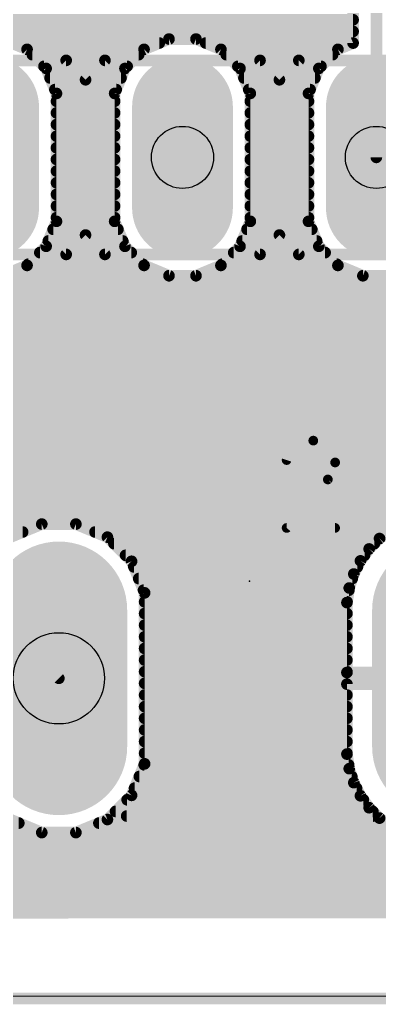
# Model space of a CAD drawing. Extents: x -0.1 to 57, y -0.1 to 41.
# Drawn here: x 32.99 to 37.7, y -0.09 to 12.8 of the extents above; entities that cross this region are included whole.
import ezdxf

# ---------------------------------------------------------------- set-up
doc = ezdxf.new("R2010")
doc.units = 0
for name, color, linetype in [('16', 175, 'CONTINUOUS'), ('17', 82, 'CONTINUOUS'), ('20', 30, 'CONTINUOUS'), ('21', 253, 'CONTINUOUS'), ('23', 7, 'CONTINUOUS'), ('44', 253, 'CONTINUOUS')]:
    doc.layers.add(name, color=color, linetype=linetype)

# ---------------------------------------------------------------- blocks, each defined once
blk = doc.blocks.new('LONGP100')
at = {"const_width": 1}
blk.add_lwpolyline([(-0.5, 0), (0.5, 0)], dxfattribs=at)
at = {"const_width": 0.5}
for points in [[(-0.5, 0.25, 1), (-0.5, -0.25)], [(0.5, -0.25, 1), (0.5, 0.25)]]:
    blk.add_lwpolyline(points, format="xyb", dxfattribs=at)

msp = doc.modelspace()

# ---------------------------------------------------------------- linework, layer by layer
at = {"layer": '16', "const_width": 0.1524}
for points in [[(37.3552, 15.2777), (37.3552, 12.4964)], [(37.66, 11), (37.66, 15.1514)], [(2.8048, 12.8016), (37.3552, 12.8016)], [(30.1466, 12.6492), (37.3552, 12.6492)], [(33.0836, 12.4141), (32.7568, 12.5494)], [(32.8838, 12.4968), (34.8162, 12.4968)], [(34.9432, 12.5494), (34.6164, 12.4141)], [(35.2968, 12.5494), (34.9432, 12.5494)], [(35.6236, 12.4141), (35.2968, 12.5494)], [(35.4238, 12.4968), (37.3552, 12.4968)], [(37.3552, 12.4964), (37.1564, 12.4141)], [(33.3337, 12.164), (33.0836, 12.4141)], [(33.1532, 12.3444), (34.5468, 12.3444)], [(34.6164, 12.4141), (34.3663, 12.164)], [(35.8737, 12.164), (35.6236, 12.4141)], [(35.6932, 12.3444), (37.0868, 12.3444)], [(37.1564, 12.4141), (36.9063, 12.164)], [(33.3056, 12.192), (34.3944, 12.192)], [(35.8456, 12.192), (36.9344, 12.192)], [(33.469, 11.8372), (33.3337, 12.164)], [(33.3852, 12.0396), (34.3148, 12.0396)], [(34.3663, 12.164), (34.231, 11.8372)], [(36.009, 11.8372), (35.8737, 12.164)], [(35.9252, 12.0396), (36.8548, 12.0396)], [(36.9063, 12.164), (36.771, 11.8372)], [(33.4483, 11.8872), (34.2517, 11.8872)], [(33.469, 10.1628), (33.469, 11.8372)], [(34.231, 11.8372), (34.231, 10.1628)], [(35.9883, 11.8872), (36.7917, 11.8872)], [(36.009, 10.1628), (36.009, 11.8372)], [(36.771, 11.8372), (36.771, 10.1628)], [(33.469, 11.7348), (34.231, 11.7348)], [(36.009, 11.7348), (36.771, 11.7348)], [(33.469, 11.5824), (34.231, 11.5824)], [(36.009, 11.5824), (36.771, 11.5824)], [(33.469, 11.43), (34.231, 11.43)], [(36.009, 11.43), (36.771, 11.43)], [(33.469, 11.2776), (34.231, 11.2776)], [(36.009, 11.2776), (36.771, 11.2776)], [(33.469, 11.1252), (34.231, 11.1252)], [(36.009, 11.1252), (36.771, 11.1252)], [(33.469, 10.9728), (34.231, 10.9728)], [(36.009, 10.9728), (36.771, 10.9728)], [(33.469, 10.8204), (34.231, 10.8204)], [(36.009, 10.8204), (36.771, 10.8204)], [(33.469, 10.668), (34.231, 10.668)], [(36.009, 10.668), (36.771, 10.668)], [(33.469, 10.5156), (34.231, 10.5156)], [(36.009, 10.5156), (36.771, 10.5156)], [(33.469, 10.3632), (34.231, 10.3632)], [(36.009, 10.3632), (36.771, 10.3632)], [(33.3337, 9.836), (33.469, 10.1628)], [(33.469, 10.2108), (34.231, 10.2108)], [(34.231, 10.1628), (34.3663, 9.836)], [(35.8737, 9.836), (36.009, 10.1628)], [(36.009, 10.2108), (36.771, 10.2108)], [(36.771, 10.1628), (36.9063, 9.836)], [(33.4258, 10.0584), (34.2742, 10.0584)], [(35.9658, 10.0584), (36.8142, 10.0584)], [(33.3626, 9.906), (34.3374, 9.906)], [(35.9026, 9.906), (36.8774, 9.906)], [(33.0836, 9.5859), (33.3337, 9.836)], [(33.2512, 9.7536), (34.4488, 9.7536)], [(34.3663, 9.836), (34.6164, 9.5859)], [(35.6236, 9.5859), (35.8737, 9.836)], [(35.7912, 9.7536), (36.9888, 9.7536)], [(36.9063, 9.836), (37.1564, 9.5859)], [(33.0988, 9.6012), (34.6012, 9.6012)], [(35.6388, 9.6012), (37.1412, 9.6012)], [(32.7568, 9.4506), (33.0836, 9.5859)], [(34.6164, 9.5859), (34.9432, 9.4506)], [(35.2968, 9.4506), (35.6236, 9.5859)], [(37.1564, 9.5859), (37.4832, 9.4506)], [(30.478, 9.4488), (47.3456, 9.4488)], [(34.9432, 9.4506), (35.2968, 9.4506)], [(37.4832, 9.4506), (37.8368, 9.4506)], [(27.8048, 9.2964), (47.3456, 9.2964)], [(27.8048, 9.144), (47.3456, 9.144)], [(27.8048, 8.9916), (47.3456, 8.9916)], [(27.8048, 8.8392), (47.3456, 8.8392)], [(27.8048, 8.6868), (47.3456, 8.6868)], [(27.8048, 8.5344), (47.3456, 8.5344)], [(27.8048, 8.382), (47.2304, 8.382)], [(27.8048, 8.2296), (47.078, 8.2296)], [(27.8048, 8.0772), (46.9256, 8.0772)], [(27.8048, 7.9248), (46.7732, 7.9248)], [(27.8048, 7.7724), (46.6208, 7.7724)], [(27.8048, 7.62), (46.4684, 7.62)], [(27.8048, 7.4676), (45.4898, 7.4676)], [(27.8048, 7.3152), (45.3374, 7.3152)], [(27.8048, 7.1628), (45.185, 7.1628)], [(27.8048, 7.0104), (45.111, 7.0104)], [(27.8048, 6.858), (45.111, 6.858)], [(27.8376, 6.7056), (45.111, 6.7056)], [(27.99, 6.5532), (45.111, 6.5532)], [(28.1424, 6.4008), (45.111, 6.4008)], [(28.2948, 6.2484), (38.1425, 6.2484)], [(33.2764, 6.1999), (32.8633, 6.0288)], [(33.7236, 6.1999), (33.2764, 6.1999)], [(34.1367, 6.0288), (33.7236, 6.1999)], [(37.8577, 6.1241), (37.7016, 6.0107)], [(28.4472, 6.096), (33.0256, 6.096)], [(33.9744, 6.096), (37.819, 6.096)], [(34.4528, 5.7126), (34.1367, 6.0288)], [(37.7016, 6.0107), (37.5652, 5.8743)], [(34.2219, 5.9436), (37.6345, 5.9436)], [(37.5652, 5.8743), (37.4518, 5.7183)], [(34.3743, 5.7912), (37.5048, 5.7912)], [(34.6239, 5.2995), (34.4528, 5.7126)], [(34.4834, 5.6388), (37.4113, 5.6388)], [(37.4518, 5.7183), (37.3642, 5.5464)], [(34.5465, 5.4864), (37.3447, 5.4864)], [(37.3642, 5.5464), (37.3046, 5.3629)], [(33.5, 4.1806), (32.2958, 5.3848)], [(37.3046, 5.3629), (37.2745, 5.1724)], [(34.6097, 5.334), (37.3, 5.334)], [(34.6239, 3.0617), (34.6239, 5.2995)], [(34.6239, 5.1816), (37.2759, 5.1816)], [(37.2745, 5.1724), (37.2744, 4.2568)], [(34.6239, 5.0292), (37.2745, 5.0292)], [(34.6239, 4.8768), (37.2745, 4.8768)], [(34.6239, 4.7244), (37.2745, 4.7244)], [(34.6239, 4.572), (37.2745, 4.572)], [(34.6239, 4.4196), (37.2745, 4.4196)], [(34.6239, 4.2672), (37.2745, 4.2672)], [(37.2744, 4.2568), (38.4238, 4.2568)], [(34.6239, 4.1148), (38.4238, 4.1148)], [(38.4238, 4.1044), (37.2745, 4.1044)], [(37.2745, 4.1044), (37.2745, 3.1888)], [(34.6239, 3.9624), (37.2745, 3.9624)], [(34.6239, 3.81), (37.2745, 3.81)], [(34.6239, 3.6576), (37.2745, 3.6576)], [(34.6239, 3.5052), (37.2745, 3.5052)], [(34.6239, 3.3528), (37.2745, 3.3528)], [(34.6239, 3.2004), (37.2745, 3.2004)], [(37.2745, 3.1888), (37.3046, 2.9983)], [(34.4528, 2.6486), (34.6239, 3.0617)], [(34.6183, 3.048), (37.2968, 3.048)], [(34.5552, 2.8956), (37.338, 2.8956)], [(37.3046, 2.9983), (37.3642, 2.8148)], [(37.3642, 2.8148), (37.4518, 2.6429)], [(34.1367, 2.3324), (34.4528, 2.6486)], [(34.492, 2.7432), (37.4007, 2.7432)], [(37.4518, 2.6429), (37.5652, 2.4869)], [(34.3951, 2.5908), (37.4897, 2.5908)], [(34.2427, 2.4384), (37.6137, 2.4384)], [(37.5652, 2.4869), (37.7016, 2.3505)], [(24.2097, 2.286), (32.9754, 2.286)], [(32.8633, 2.3324), (33.2764, 2.1613)], [(33.7236, 2.1613), (34.1367, 2.3324)], [(34.0246, 2.286), (37.7903, 2.286)], [(37.7016, 2.3505), (37.8577, 2.2371)], [(23.9215, 2.1336), (38.0784, 2.1336)], [(33.2764, 2.1613), (33.7236, 2.1613)], [(1.0922, 1.9812), (55.8411, 1.9812)], [(1.0922, 1.8288), (55.8409, 1.8288)], [(1.0922, 1.6764), (55.8406, 1.6764)], [(1.0922, 1.524), (55.8403, 1.524)], [(1.0922, 1.3716), (55.8401, 1.3716)], [(1.0922, 1.2192), (55.8398, 1.2192)], [(55.8397, 1.1265), (1.0922, 1.0929)]]:
    msp.add_lwpolyline(points, dxfattribs=at)
at = {"layer": '16', "const_width": 0.0762}
for points in [[(37.3552, 12.7635, 1), (37.3552, 12.8397)], [(37.3552, 12.6111, 1), (37.3552, 12.6873)], [(34.8162, 12.4587, 1), (34.8162, 12.5349)], [(34.9432, 12.5875, 1), (34.9432, 12.5113)], [(34.9577, 12.5142, 1), (34.9286, 12.5846)], [(35.3114, 12.5846, 1), (35.2823, 12.5142)], [(35.2968, 12.5113, 1), (35.2968, 12.5875)], [(35.4238, 12.5349, 1), (35.4238, 12.4587)], [(37.3171, 12.4964, 1), (37.3933, 12.4964)], [(37.3698, 12.4612, 1), (37.3406, 12.5316)], [(37.3552, 12.4587, 1), (37.3552, 12.5349)], [(33.1105, 12.441, 1), (33.0566, 12.3871)], [(33.069, 12.3789, 1), (33.0982, 12.4493)], [(33.1532, 12.3825, 1), (33.1532, 12.3063)], [(34.5468, 12.3063, 1), (34.5468, 12.3825)], [(34.6018, 12.4493, 1), (34.631, 12.3789)], [(34.6434, 12.3871, 1), (34.5895, 12.441)], [(35.6505, 12.441, 1), (35.5966, 12.3871)], [(35.609, 12.3789, 1), (35.6382, 12.4493)], [(35.6932, 12.3825, 1), (35.6932, 12.3063)], [(37.0868, 12.3063, 1), (37.0868, 12.3825)], [(37.1418, 12.4493, 1), (37.171, 12.3789)], [(37.1834, 12.3871, 1), (37.1295, 12.441)], [(33.3056, 12.2301, 1), (33.3056, 12.1539)], [(34.3944, 12.1539, 1), (34.3944, 12.2301)], [(35.8456, 12.2301, 1), (35.8456, 12.1539)], [(36.9344, 12.1539, 1), (36.9344, 12.2301)], [(33.3689, 12.1786, 1), (33.2985, 12.1494)], [(33.3067, 12.137, 1), (33.3606, 12.1909)], [(33.3852, 12.0777, 1), (33.3852, 12.0015)], [(34.3148, 12.0015, 1), (34.3148, 12.0777)], [(34.3394, 12.1909, 1), (34.3933, 12.137)], [(34.4015, 12.1494, 1), (34.3311, 12.1786)], [(35.9089, 12.1786, 1), (35.8385, 12.1494)], [(35.8467, 12.137, 1), (35.9006, 12.1909)], [(35.9252, 12.0777, 1), (35.9252, 12.0015)], [(36.8548, 12.0015, 1), (36.8548, 12.0777)], [(36.8794, 12.1909, 1), (36.9333, 12.137)], [(36.9415, 12.1494, 1), (36.8711, 12.1786)], [(33.4483, 11.9253, 1), (33.4483, 11.8491)], [(33.5071, 11.8372, 1), (33.4309, 11.8372)], [(33.4338, 11.8227, 1), (33.5042, 11.8518)], [(34.2691, 11.8372, 1), (34.1929, 11.8372)], [(34.1958, 11.8518, 1), (34.2662, 11.8227)], [(34.2517, 11.8491, 1), (34.2517, 11.9253)], [(35.9883, 11.9253, 1), (35.9883, 11.8491)], [(36.0471, 11.8372, 1), (35.9709, 11.8372)], [(35.9738, 11.8227, 1), (36.0442, 11.8518)], [(36.8091, 11.8372, 1), (36.7329, 11.8372)], [(36.7358, 11.8518, 1), (36.8062, 11.8227)], [(36.7917, 11.8491, 1), (36.7917, 11.9253)], [(33.469, 11.7729, 1), (33.469, 11.6967)], [(34.231, 11.6967, 1), (34.231, 11.7729)], [(36.009, 11.7729, 1), (36.009, 11.6967)], [(36.771, 11.6967, 1), (36.771, 11.7729)], [(33.469, 11.6205, 1), (33.469, 11.5443)], [(34.231, 11.5443, 1), (34.231, 11.6205)], [(36.009, 11.6205, 1), (36.009, 11.5443)], [(36.771, 11.5443, 1), (36.771, 11.6205)], [(33.469, 11.4681, 1), (33.469, 11.3919)], [(34.231, 11.3919, 1), (34.231, 11.4681)], [(36.009, 11.4681, 1), (36.009, 11.3919)], [(36.771, 11.3919, 1), (36.771, 11.4681)], [(33.469, 11.3157, 1), (33.469, 11.2395)], [(34.231, 11.2395, 1), (34.231, 11.3157)], [(36.009, 11.3157, 1), (36.009, 11.2395)], [(36.771, 11.2395, 1), (36.771, 11.3157)], [(33.469, 11.1633, 1), (33.469, 11.0871)], [(34.231, 11.0871, 1), (34.231, 11.1633)], [(36.009, 11.1633, 1), (36.009, 11.0871)], [(36.771, 11.0871, 1), (36.771, 11.1633)], [(33.469, 11.0109, 1), (33.469, 10.9347)], [(34.231, 10.9347, 1), (34.231, 11.0109)], [(36.009, 11.0109, 1), (36.009, 10.9347)], [(36.771, 10.9347, 1), (36.771, 11.0109)], [(37.6219, 11, 1), (37.6981, 11)], [(33.469, 10.8585, 1), (33.469, 10.7823)], [(34.231, 10.7823, 1), (34.231, 10.8585)], [(36.009, 10.8585, 1), (36.009, 10.7823)], [(36.771, 10.7823, 1), (36.771, 10.8585)], [(33.469, 10.7061, 1), (33.469, 10.6299)], [(34.231, 10.6299, 1), (34.231, 10.7061)], [(36.009, 10.7061, 1), (36.009, 10.6299)], [(36.771, 10.6299, 1), (36.771, 10.7061)], [(33.469, 10.5537, 1), (33.469, 10.4775)], [(34.231, 10.4775, 1), (34.231, 10.5537)], [(36.009, 10.5537, 1), (36.009, 10.4775)], [(36.771, 10.4775, 1), (36.771, 10.5537)], [(33.469, 10.4013, 1), (33.469, 10.3251)], [(34.231, 10.3251, 1), (34.231, 10.4013)], [(36.009, 10.4013, 1), (36.009, 10.3251)], [(36.771, 10.3251, 1), (36.771, 10.4013)], [(33.469, 10.2489, 1), (33.469, 10.1727)], [(33.4309, 10.1628, 1), (33.5071, 10.1628)], [(33.5042, 10.1482, 1), (33.4338, 10.1773)], [(34.2662, 10.1773, 1), (34.1958, 10.1482)], [(34.1929, 10.1628, 1), (34.2691, 10.1628)], [(34.231, 10.1727, 1), (34.231, 10.2489)], [(36.009, 10.2489, 1), (36.009, 10.1727)], [(35.9709, 10.1628, 1), (36.0471, 10.1628)], [(36.0442, 10.1482, 1), (35.9738, 10.1773)], [(36.8062, 10.1773, 1), (36.7358, 10.1482)], [(36.7329, 10.1628, 1), (36.8091, 10.1628)], [(36.771, 10.1727, 1), (36.771, 10.2489)], [(33.4258, 10.0965, 1), (33.4258, 10.0203)], [(34.2742, 10.0203, 1), (34.2742, 10.0965)], [(35.9658, 10.0965, 1), (35.9658, 10.0203)], [(36.8142, 10.0203, 1), (36.8142, 10.0965)], [(33.3626, 9.9441, 1), (33.3626, 9.8679)], [(34.3374, 9.8679, 1), (34.3374, 9.9441)], [(35.9026, 9.9441, 1), (35.9026, 9.8679)], [(36.8774, 9.8679, 1), (36.8774, 9.9441)], [(33.2512, 9.7917, 1), (33.2512, 9.7155)], [(33.2985, 9.8506, 1), (33.3689, 9.8214)], [(33.3606, 9.8091, 1), (33.3067, 9.863)], [(34.3933, 9.863, 1), (34.3394, 9.8091)], [(34.3311, 9.8214, 1), (34.4015, 9.8506)], [(34.4488, 9.7155, 1), (34.4488, 9.7917)], [(35.7912, 9.7917, 1), (35.7912, 9.7155)], [(35.8385, 9.8506, 1), (35.9089, 9.8214)], [(35.9006, 9.8091, 1), (35.8467, 9.863)], [(36.9333, 9.863, 1), (36.8794, 9.8091)], [(36.8711, 9.8214, 1), (36.9415, 9.8506)], [(36.9888, 9.7155, 1), (36.9888, 9.7917)], [(33.0988, 9.6393, 1), (33.0988, 9.5631)], [(34.6012, 9.5631, 1), (34.6012, 9.6393)], [(35.6388, 9.6393, 1), (35.6388, 9.5631)], [(37.1412, 9.5631, 1), (37.1412, 9.6393)], [(33.0566, 9.6129, 1), (33.1105, 9.559)], [(33.0982, 9.5507, 1), (33.069, 9.6211)], [(34.631, 9.6211, 1), (34.6018, 9.5507)], [(34.5895, 9.559, 1), (34.6434, 9.6129)], [(35.5966, 9.6129, 1), (35.6505, 9.559)], [(35.6382, 9.5507, 1), (35.609, 9.6211)], [(37.171, 9.6211, 1), (37.1418, 9.5507)], [(37.1295, 9.559, 1), (37.1834, 9.6129)], [(34.9432, 9.4887, 1), (34.9432, 9.4125)], [(34.9286, 9.4154, 1), (34.9577, 9.4858)], [(35.2823, 9.4858, 1), (35.3114, 9.4154)], [(35.2968, 9.4125, 1), (35.2968, 9.4887)], [(37.4832, 9.4887, 1), (37.4832, 9.4125)], [(37.4686, 9.4154, 1), (37.4977, 9.4858)], [(33.2764, 6.238, 1), (33.2764, 6.1618)], [(33.291, 6.1647, 1), (33.2619, 6.2351)], [(33.7381, 6.2351, 1), (33.709, 6.1647)], [(33.7236, 6.1618, 1), (33.7236, 6.238)], [(33.0256, 6.0579, 1), (33.0256, 6.1341)], [(33.9744, 6.1341, 1), (33.9744, 6.0579)], [(34.1636, 6.0557, 1), (34.1097, 6.0018)], [(34.1221, 5.9936, 1), (34.1512, 6.064)], [(37.6792, 6.0416, 1), (37.724, 5.9799)], [(37.7285, 5.9838, 1), (37.6747, 6.0377)], [(34.2219, 5.9817, 1), (34.2219, 5.9055)], [(37.5383, 5.9013, 1), (37.5921, 5.8474)], [(37.596, 5.8519, 1), (37.5344, 5.8967)], [(37.6345, 5.9055, 1), (37.6345, 5.9817)], [(34.3743, 5.8293, 1), (34.3743, 5.7531)], [(37.5048, 5.7531, 1), (37.5048, 5.8293)], [(34.488, 5.7272, 1), (34.4176, 5.698)], [(34.4259, 5.6857, 1), (34.4798, 5.7396)], [(34.4834, 5.6769, 1), (34.4834, 5.6007)], [(37.4113, 5.6007, 1), (37.4113, 5.6769)], [(37.421, 5.7407, 1), (37.4826, 5.6959)], [(37.4858, 5.701, 1), (37.4179, 5.7356)], [(34.5465, 5.5245, 1), (34.5465, 5.4483)], [(37.3303, 5.5637, 1), (37.3982, 5.5291)], [(37.4005, 5.5346, 1), (37.328, 5.5582)], [(37.3447, 5.4483, 1), (37.3447, 5.5245)], [(37.3423, 5.357, 1), (37.267, 5.3689)], [(34.6097, 5.3721, 1), (34.6097, 5.2959)], [(34.662, 5.2995, 1), (34.5858, 5.2995)], [(34.5887, 5.2849, 1), (34.6591, 5.3141)], [(37.2684, 5.3747, 1), (37.3409, 5.3512)], [(37.3, 5.2959, 1), (37.3, 5.3721)], [(34.6239, 5.2197, 1), (34.6239, 5.1435)], [(37.2368, 5.1784, 1), (37.3121, 5.1664)], [(37.3125, 5.1724, 1), (37.2364, 5.1724)], [(37.2759, 5.1435, 1), (37.2759, 5.2197)], [(34.6239, 5.0673, 1), (34.6239, 4.9911)], [(37.2745, 4.9911, 1), (37.2745, 5.0673)], [(34.6239, 4.9149, 1), (34.6239, 4.8387)], [(37.2745, 4.8387, 1), (37.2745, 4.9149)], [(34.6239, 4.7625, 1), (34.6239, 4.6863)], [(37.2745, 4.6863, 1), (37.2745, 4.7625)], [(34.6239, 4.6101, 1), (34.6239, 4.5339)], [(37.2745, 4.5339, 1), (37.2745, 4.6101)], [(34.6239, 4.4577, 1), (34.6239, 4.3815)], [(37.2745, 4.3815, 1), (37.2745, 4.4577)], [(34.6239, 4.3053, 1), (34.6239, 4.2291)], [(37.2744, 4.2949, 1), (37.2744, 4.2187)], [(37.2363, 4.2568, 1), (37.3125, 4.2568)], [(37.2745, 4.2291, 1), (37.2745, 4.3053)], [(33.4731, 4.1537, 1), (33.5269, 4.2075)], [(34.6239, 4.1529, 1), (34.6239, 4.0767)], [(37.2745, 4.1425, 1), (37.2745, 4.0663)], [(37.3126, 4.1044, 1), (37.2364, 4.1044)], [(34.6239, 4.0005, 1), (34.6239, 3.9243)], [(37.2745, 3.9243, 1), (37.2745, 4.0005)], [(34.6239, 3.8481, 1), (34.6239, 3.7719)], [(37.2745, 3.7719, 1), (37.2745, 3.8481)], [(34.6239, 3.6957, 1), (34.6239, 3.6195)], [(37.2745, 3.6195, 1), (37.2745, 3.6957)], [(34.6239, 3.5433, 1), (34.6239, 3.4671)], [(37.2745, 3.4671, 1), (37.2745, 3.5433)], [(34.6239, 3.3909, 1), (34.6239, 3.3147)], [(37.2745, 3.3147, 1), (37.2745, 3.3909)], [(34.6239, 3.2385, 1), (34.6239, 3.1623)], [(37.3121, 3.1948, 1), (37.2368, 3.1828)], [(37.2364, 3.1888, 1), (37.3126, 3.1888)], [(37.2745, 3.1623, 1), (37.2745, 3.2385)], [(34.6183, 3.0861, 1), (34.6183, 3.0099)], [(34.5858, 3.0617, 1), (34.662, 3.0617)], [(34.6591, 3.0471, 1), (34.5887, 3.0763)], [(37.2968, 3.0099, 1), (37.2968, 3.0861)], [(34.5552, 2.9337, 1), (34.5552, 2.8575)], [(37.3409, 3.01, 1), (37.2684, 2.9865)], [(37.267, 2.9923, 1), (37.3423, 3.0042)], [(37.338, 2.8575, 1), (37.338, 2.9337)], [(37.3982, 2.8321, 1), (37.3303, 2.7975)], [(37.328, 2.803, 1), (37.4005, 2.8266)], [(34.4798, 2.6216, 1), (34.4259, 2.6755)], [(34.492, 2.7813, 1), (34.492, 2.7051)], [(37.4007, 2.7051, 1), (37.4007, 2.7813)], [(37.4826, 2.6653, 1), (37.421, 2.6205)], [(34.3951, 2.6289, 1), (34.3951, 2.5527)], [(34.4176, 2.6632, 1), (34.488, 2.634)], [(37.4179, 2.6256, 1), (37.4858, 2.6602)], [(37.4897, 2.5527, 1), (37.4897, 2.6289)], [(34.2427, 2.4765, 1), (34.2427, 2.4003)], [(37.5921, 2.5138, 1), (37.5383, 2.4599)], [(37.5344, 2.4645, 1), (37.596, 2.5093)], [(37.6137, 2.4003, 1), (37.6137, 2.4765)], [(32.9754, 2.2479, 1), (32.9754, 2.3241)], [(34.0246, 2.3241, 1), (34.0246, 2.2479)], [(34.1097, 2.3594, 1), (34.1636, 2.3055)], [(34.1512, 2.2972, 1), (34.1221, 2.3676)], [(37.724, 2.3813, 1), (37.6792, 2.3196)], [(37.6747, 2.3235, 1), (37.7285, 2.3774)], [(33.2764, 2.1994, 1), (33.2764, 2.1232)], [(33.2619, 2.1261, 1), (33.291, 2.1965)], [(33.709, 2.1965, 1), (33.7381, 2.1261)], [(33.7236, 2.1232, 1), (33.7236, 2.1994)]]:
    msp.add_lwpolyline(points, format="xyb", dxfattribs=at)
at = {"layer": '20'}
msp.add_line((0, 0), (56.93, 0.035), dxfattribs=at)
at = {"layer": '21'}
for points, const_width in [([(33.596, 12.27), (31.564, 12.27)], 0.1524), ([(33.85, 12.016), (33.596, 12.27)], 0.1524), ([(34.104, 12.27), (33.85, 12.016)], 0.1524), ([(36.136, 12.27), (34.104, 12.27)], 0.1524), ([(36.39, 12.016), (36.136, 12.27)], 0.1524), ([(36.644, 12.27), (36.39, 12.016)], 0.1524), ([(38.676, 12.27), (36.644, 12.27)], 0.1524), ([(33.596, 9.73), (33.85, 9.984)], 0.1524), ([(33.85, 9.984), (34.104, 9.73)], 0.1524), ([(36.136, 9.73), (36.39, 9.984)], 0.1524), ([(36.39, 9.984), (36.644, 9.73)], 0.1524), ([(31.564, 9.73), (33.596, 9.73)], 0.1524), ([(34.104, 9.73), (36.136, 9.73)], 0.1524), ([(36.644, 9.73), (38.676, 9.73)], 0.1524), ([(40.993, 9.1846), (31.011, 9.1846)], 0.1524), ([(31.011, 8.9816), (40.993, 8.9816)], 0.1524), ([(37.0243, 6.7841), (36.4845, 6.1491)], 0.127), ([(36.4845, 6.1491), (37.1195, 6.1491)], 0.127), ([(34.389, 2.3776), (37.615, 2.3776)], 0.1524), ([(31.011, -0.0104), (40.993, -0.0104)], 0.1524)]:
    msp.add_lwpolyline(points, dxfattribs=dict(at, const_width=const_width))
for points, const_width in [([(33.6229, 12.2969, 1), (33.5691, 12.2431)], 0.0762), ([(33.596, 12.2319, 1), (33.596, 12.3081)], 0.0762), ([(34.104, 12.3081, 1), (34.104, 12.2319)], 0.0762), ([(34.1309, 12.2431, 1), (34.0771, 12.2969)], 0.0762), ([(36.1629, 12.2969, 1), (36.1091, 12.2431)], 0.0762), ([(36.136, 12.2319, 1), (36.136, 12.3081)], 0.0762), ([(36.644, 12.3081, 1), (36.644, 12.2319)], 0.0762), ([(36.6709, 12.2431, 1), (36.6171, 12.2969)], 0.0762), ([(33.8231, 12.0429, 1), (33.8769, 11.9891)], 0.0762), ([(33.8231, 11.9891, 1), (33.8769, 12.0429)], 0.0762), ([(36.3631, 12.0429, 1), (36.4169, 11.9891)], 0.0762), ([(36.3631, 11.9891, 1), (36.4169, 12.0429)], 0.0762), ([(33.8769, 10.0109, 1), (33.8231, 9.9571)], 0.0762), ([(33.8769, 9.9571, 1), (33.8231, 10.0109)], 0.0762), ([(36.4169, 10.0109, 1), (36.3631, 9.9571)], 0.0762), ([(36.4169, 9.9571, 1), (36.3631, 10.0109)], 0.0762), ([(33.596, 9.6919, 1), (33.596, 9.7681)], 0.0762), ([(34.104, 9.7681, 1), (34.104, 9.6919)], 0.0762), ([(36.136, 9.6919, 1), (36.136, 9.7681)], 0.0762), ([(36.644, 9.7681, 1), (36.644, 9.6919)], 0.0762), ([(33.5691, 9.7569, 1), (33.6229, 9.7031)], 0.0762), ([(34.0771, 9.7031, 1), (34.1309, 9.7569)], 0.0762), ([(36.1091, 9.7569, 1), (36.1629, 9.7031)], 0.0762), ([(36.6171, 9.7031, 1), (36.6709, 9.7569)], 0.0762), ([(33.5, 7.1524, 1), (33.5, 8.1684, 1), (33.5, 7.1524)], 0.1524), ([(36.8338, 7.2921, 0.3252), (36.4845, 7.0381)], 0.127), ([(37.1195, 7.0064, 0.4142), (36.8338, 7.2921)], 0.127), ([(36.8338, 7.3239, 1), (36.8338, 7.2604)], 0.0635), ([(36.8337, 7.2604, 1), (36.8338, 7.3239)], 0.0635), ([(36.4543, 7.0479, 1), (36.5147, 7.0283)], 0.0635), ([(37.0243, 6.7841, 0.2053), (37.1195, 7.0064)], 0.127), ([(37.0877, 7.0064, 1), (37.1513, 7.0064)], 0.0635), ([(37.1512, 7.0064, 1), (37.0878, 7.0063)], 0.0635), ([(37.0024, 6.8071, 1), (37.0461, 6.7611)], 0.0635), ([(37.0484, 6.7635, 1), (37.0001, 6.8047)], 0.0635), ([(36.4845, 6.1809, 1), (36.4845, 6.1174)], 0.0635), ([(36.4603, 6.1697, 1), (36.5087, 6.1285)], 0.0635), ([(37.1195, 6.1174, 1), (37.1195, 6.1809)], 0.0635), ([(34.389, 2.4157, 1), (34.389, 2.3395)], 0.0762), ([(37.615, 2.3395, 1), (37.615, 2.4157)], 0.0762)]:
    msp.add_lwpolyline(points, format="xyb", dxfattribs=dict(at, const_width=const_width))
at = {"layer": '23'}
msp.add_point((36, 5.4506), dxfattribs=at)
at = {"layer": '44'}
for centre, radius in [((35.12, 11), 0.4064), ((37.66, 11), 0.4064), ((33.5, 4.1806), 0.5969)]:
    msp.add_circle(centre, radius, dxfattribs=at)

# ---------------------------------------------------------------- block references
at = {"layer": '17'}
for p, xscale, yscale, rotation in [((32.58, 11), 1.3208, 1.3208, 270), ((32.58, 11), 1.3208, 1.3208, 270), ((35.12, 11), 1.3208, 1.3208, 270), ((35.12, 11), 1.3208, 1.3208, 270), ((37.66, 11), 1.3208, 1.3208, 270), ((37.66, 11), 1.3208, 1.3208, 270), ((33.5, 4.1806), 1.7907, 1.7907, 90), ((33.5, 4.1806), 1.7907, 1.7907, 90), ((38.5, 4.1806), 1.7907, 1.7907, 90), ((38.5, 4.1806), 1.7907, 1.7907, 90)]:
    msp.add_blockref('LONGP100', p, dxfattribs=dict(at, xscale=xscale, yscale=yscale, rotation=rotation))

doc.saveas('drawing.dxf')
